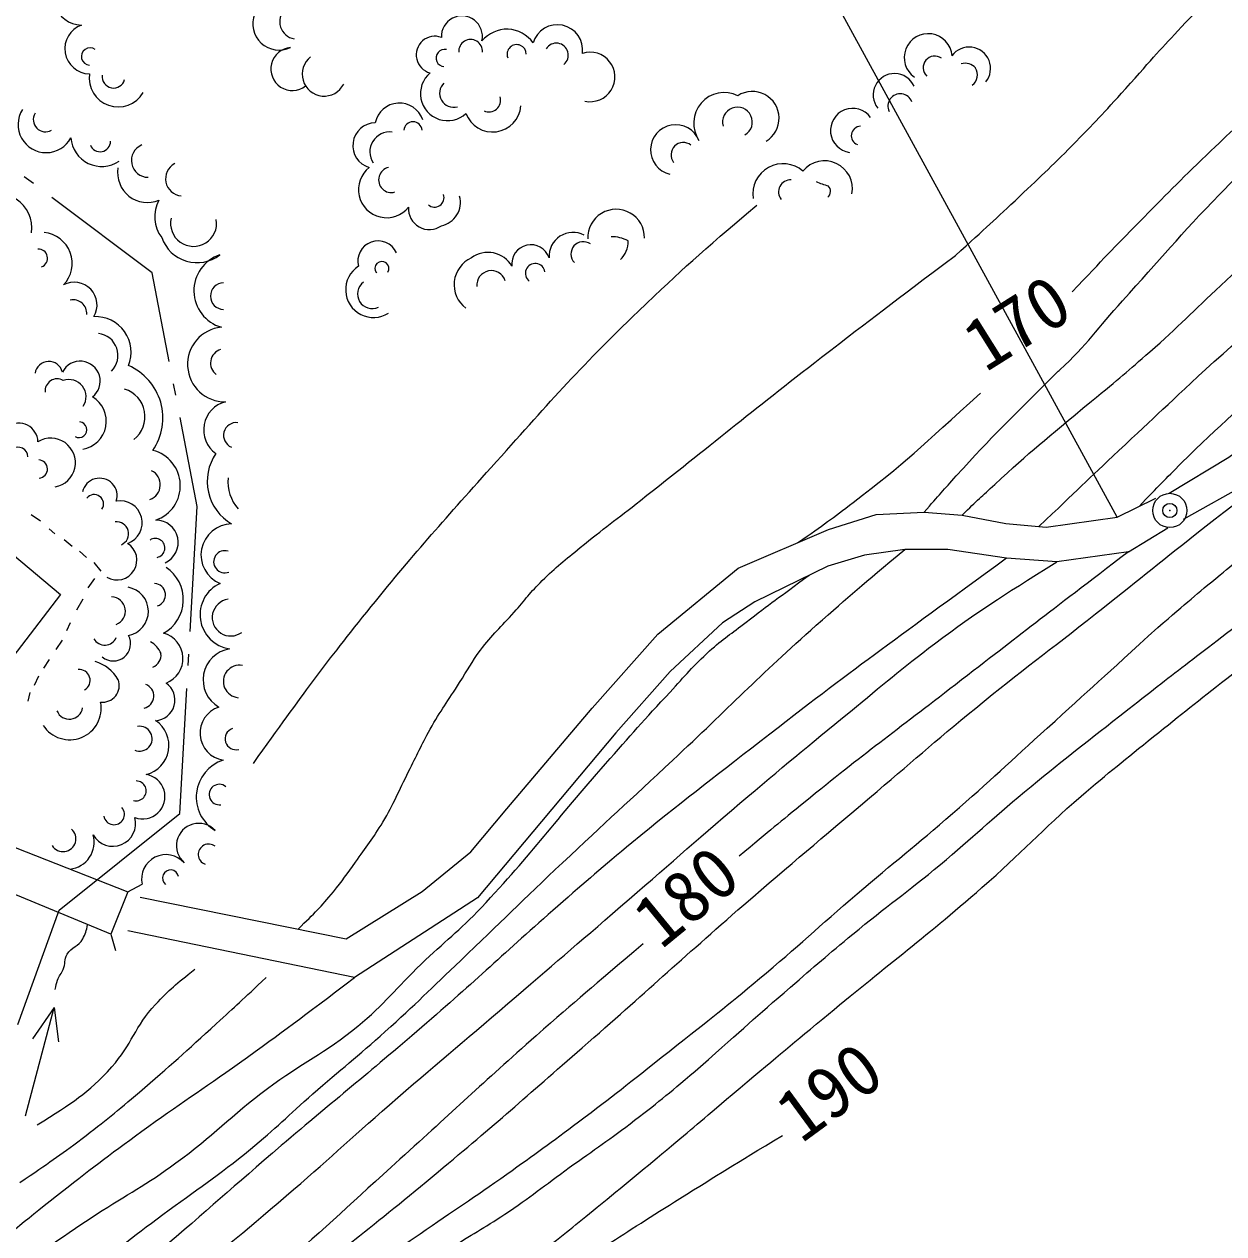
# Model space of a CAD drawing. Units: millimetres, scale not verified. Extents: x 40000 to 680000, y 20000 to 380000.
# Drawn here: x 433382 to 475372, y 239660 to 281981 of the extents above; entities that cross this region are included whole.
import ezdxf
from ezdxf.enums import TextEntityAlignment as Align

# ---------------------------------------------------------------- set-up
doc = ezdxf.new("R2010")
doc.units = ezdxf.units.MM
doc.header["$LTSCALE"] = 1000
doc.header["$PDMODE"] = 32
doc.header["$PDSIZE"] = 500
for name, color, linetype, lineweight in [('M-BGD', 7, 'Continuous', 13), ('M-BGD-HTXT', 7, 'Continuous', 13), ('M-BMK-SRVR', 3, 'Continuous', 13), ('M-STR-HTXT', 7, 'Continuous', 13), ('M-STR-STR1', 1, 'Continuous', 13)]:
    doc.layers.add(name, color=color, linetype=linetype, lineweight=lineweight)
doc.styles.add('ＭＳ ゴシック', font='')
doc.styles.get('ＭＳ ゴシック').set_extended_font_data('MS Gothic')

msp = doc.modelspace()

# ---------------------------------------------------------------- linework, layer by layer
at = {"layer": 'M-BGD'}
for p, q in [((433705, 276402), (433385, 276642)), ((438688, 269001), (438613, 269394)), ((471639, 264732), (472995, 265397)), ((433631, 264826), (433958, 264600)), ((434259, 264323), (434460, 264147)), ((472041, 263526), (473415, 264357)), ((434787, 263946), (435063, 263720)), ((435314, 263545), (435565, 263318)), ((435817, 263143), (436068, 262841)), ((435842, 262590), (435616, 262263)), ((435440, 261861), (435214, 261485)), ((434988, 261033), (434862, 260756)), ((434711, 260430), (434485, 260103)), ((439119, 259538), (439142, 259937)), ((434259, 259751), (434058, 259450)), ((433882, 259174), (433732, 258847)), ((433581, 258596), (433506, 258294)), ((438825, 254367), (439074, 258739)), ((434433, 247577), (434588, 246371))]:
    msp.add_line(p, q, dxfattribs=at)
for points in [[(473463, 265575), (475548, 266837), (476779, 267742), (477834, 268772), (479342, 270354), (480573, 271761), (481753, 273871), (483687, 277689)], [(484742, 276659), (482507, 272489), (481452, 271058), (479065, 268520), (477633, 267114), (476202, 265908), (473950, 264656)], [(438461, 270179), (437864, 273286), (434346, 275922)], [(439188, 260736), (439437, 265108), (438839, 268215)], [(453263, 258047), (455562, 260637), (458375, 262948), (461541, 264305), (463199, 264832), (464882, 264908), (466213, 264807), (467745, 264506), (469152, 264380), (471639, 264732)], [(472041, 263526), (469529, 263174), (467770, 263300), (465711, 263601), (464203, 263601), (462797, 263400), (461516, 263024), (458953, 261768), (457823, 261039), (455989, 259331), (454092, 257193)], [(437444, 251433), (444647, 249984), (447310, 251642), (449018, 253023), (450274, 254530), (453263, 258047)], [(454092, 257193), (449244, 251416), (444949, 248627), (437011, 250260)], [(433424, 243791), (434433, 247577), (433676, 246483)]]:
    msp.add_lwpolyline(points, dxfattribs=at)
msp.add_lwpolyline([(432970, 263437), (434653, 262031), (431915, 258463), (430307, 259795)], close=True, dxfattribs=at)
for centre, radius, start, end in [((435392, 282917), 966, 45.7386, 269.7634), ((442307, 281999), 924, 90.1807, 295.5693), ((442935, 282066), 608, 134.9759, 260.2089), ((435686, 281123), 880, 109.7767, 268.601), ((448704, 281552), 718, 347.7155, 182.7572), ((452044, 281076), 886, 352.2305, 163.6469), ((447757, 280907), 653, 69.339, 255.0232), ((449007, 281030), 415, 355.9144, 184.0856), ((450272, 280676), 1128, 35.1739, 140.0936), ((465023, 280810), 838, 4.5568, 235.0716), ((435689, 280849), 305, 54.6787, 265.3551), ((442770, 280414), 753, 94.9165, 307.9309), ((448101, 280797), 300, 77.7207, 265.2177), ((450621, 280930), 336, 359.4193, 201.1904), ((452008, 280897), 419, 309.1592, 148.0838), ((466460, 280433), 748, 320.8266, 143.622), ((443881, 280233), 768, 127.9115, 332.9691), ((453194, 280134), 866, 257.8167, 108.2621), ((465252, 280460), 405, 54.1807, 226.2081), ((466310, 280100), 512, 42.8561, 104.3649), ((436672, 280105), 1017, 172.2174, 329.5432), ((436512, 280145), 398, 173.1404, 344.9515), ((448200, 279553), 948, 130.2344, 312.8101), ((463846, 279506), 748, 24.1876, 218.131), ((466267, 280215), 479, 308.8774, 29.0407), ((448411, 279565), 490, 133.1216, 286.3681), ((449649, 279319), 409, 245.5222, 16.4213), ((457888, 278516), 1073, 63.8839, 214.205), ((458867, 278688), 939, 301.0087, 122.6198), ((464048, 279112), 434, 20.718, 205.4228), ((434152, 278470), 984, 147.7392, 331.8099), ((446517, 278351), 869, 19.1712, 167.9183), ((449776, 279202), 993, 200.2505, 355.5158), ((458347, 278555), 523, 300.4571, 195.5607), ((462381, 278260), 776, 36.3046, 261.5651), ((434128, 278642), 427, 148.9286, 299.6209), ((445686, 277734), 800, 91.3132, 253.6392), ((446990, 278249), 318, 3.3274, 176.6726), ((446183, 277510), 702, 83.7894, 212.908), ((456185, 277586), 879, 21.795, 256.6495), ((462662, 278081), 328, 91.8683, 249.6395), ((436095, 278083), 1079, 184.137, 304.3524), ((436041, 277885), 367, 200.9245, 0.3148), ((437725, 277213), 589, 113.0089, 269.611), ((456454, 277410), 432, 51.953, 218.047), ((437699, 276787), 1046, 171.0012, 292.4185), ((438932, 276570), 602, 117.9487, 264.6711), ((446068, 276193), 983, 128.1133, 321.2739), ((446231, 276533), 443, 101.8576, 287.1427), ((459949, 276037), 1062, 49.2911, 188.405), ((461397, 276224), 976, 349.4256, 140.6489), ((460209, 276110), 423, 87.3873, 217.5071), ((462462, 279728), 3528, 247.2909, 254.6579), ((432424, 274838), 1228, 352.7253, 120.5166), ((447748, 275914), 331, 228.5472, 18.833), ((447822, 275742), 831, 281.5076, 15.3688), ((461328, 276133), 278, 311.9144, 43.8434), ((439129, 275243), 1182, 150.7522, 218.0452), ((447567, 275529), 734, 176.1532, 304.9919), ((439311, 275014), 806, 167.2045, 9.1589), ((454104, 274514), 991, 359.1122, 182.598), ((433979, 273611), 1084, 316.0186, 84.6878), ((452596, 273854), 842, 62.7327, 183.3636), ((439432, 274941), 1305, 199.1101, 307.8812), ((445768, 273688), 710, 24.8631, 194.5815), ((451120, 273593), 670, 18.4236, 187.1849), ((452954, 273940), 432, 54.7218, 223.648), ((453965, 273438), 1106, 59.979, 91.9486), ((453688, 274356), 832, 312.7697, 2.7322), ((433877, 273794), 321, 290.6327, 93.5569), ((440647, 272653), 1324, 108.2219, 254.0637), ((449616, 273033), 965, 29.5741, 126.8893), ((445606, 272691), 972, 122.6938, 303.0435), ((445902, 273434), 244, 329.1091, 218.0436), ((449457, 272869), 1026, 114.2249, 233.3062), ((451268, 273266), 344, 8.5028, 232.9682), ((449735, 272849), 509, 18.0229, 185.582), ((435134, 272154), 798, 329.576, 118.0857), ((440367, 272467), 465, 91.0322, 268.9678), ((445567, 272545), 516, 127.0167, 294.9108), ((435098, 271862), 475, 355.3779, 102.4586), ((435879, 270504), 1247, 337.9217, 92.591), ((440410, 270077), 1309, 95.5407, 271.063), ((435892, 270389), 775, 315.2808, 83.1272), ((440406, 270123), 500, 107.1343, 233.4105), ((434246, 269692), 490, 14.0798, 171.2053), ((435344, 269493), 699, 307.6103, 152.9375), ((436235, 268199), 2003, 325.6591, 66.473), ((434538, 269148), 425, 59.8362, 186.3052), ((434946, 268947), 601, 326.3726, 108.8553), ((436605, 268248), 1007, 307.9032, 73.0452), ((435262, 268086), 994, 279.8028, 59.1812), ((440677, 267784), 1013, 103.8869, 234.6462), ((433198, 267351), 667, 1.9049, 185.7232), ((435299, 267792), 277, 241.0291, 84.0765), ((440807, 267596), 446, 83.0052, 247.3418), ((434315, 266639), 861, 280.3767, 121.5547), ((433173, 266844), 337, 359.4974, 193.183), ((437576, 265835), 1273, 289.0591, 75.7994), ((433882, 266419), 318, 274.8578, 87.8066), ((441510, 265984), 1721, 145.523, 239.7821), ((437599, 265870), 548, 289.8732, 63.3939), ((436022, 265483), 614, 342.0169, 167.2306), ((441970, 265980), 1457, 175.0907, 220.9778), ((435832, 265196), 328, 325.9078, 142.4169), ((436745, 264538), 768, 289.8023, 100.4168), ((436619, 264155), 418, 293.1437, 97.9045), ((437990, 263847), 784, 294.8703, 89.8754), ((440654, 263414), 1083, 90.5062, 247.6716), ((436634, 263230), 693, 239.3582, 57.6669), ((437973, 263655), 334, 281.4971, 123.544), ((440401, 263173), 387, 72.4104, 291.5395), ((437605, 261851), 1349, 299.0136, 56.5812), ((437926, 262013), 402, 288.3899, 86.6577), ((440742, 261317), 1204, 114.5285, 261.7317), ((436875, 261438), 856, 280.647, 80.3581), ((436432, 261446), 496, 290.3983, 88.8121), ((440610, 261221), 645, 98.2097, 306.6758), ((436202, 260695), 438, 209.568, 336.9114), ((436504, 260307), 604, 230.1067, 28.7734), ((437385, 259632), 853, 22.7797, 60.7409), ((438022, 259785), 918, 290.8327, 74.9889), ((437715, 259913), 459, 292.4606, 6.1399), ((440744, 259041), 1099, 99.1639, 239.8532), ((435468, 258335), 1403, 30.4115, 73.5506), ((440925, 258986), 571, 80.3599, 264.4508), ((435310, 259024), 382, 299.253, 95.9318), ((436124, 258847), 589, 263.5285, 19.6812), ((437487, 258478), 432, 282.3621, 69.4666), ((437940, 258333), 721, 273.2913, 55.5023), ((434975, 258049), 1104, 212.8993, 11.1386), ((434964, 258135), 470, 202.9143, 350.3763), ((440500, 257180), 961, 108.6969, 260.574), ((437426, 256983), 436, 246.5317, 99.6458), ((437409, 256743), 1042, 283.6207, 56.7122), ((440797, 256978), 382, 109.6164, 284.8665), ((440770, 254938), 1363, 108.2907, 238.9006), ((437527, 254957), 784, 249.529, 80.6082), ((437308, 255156), 347, 252.3938, 90.7523), ((440213, 255028), 358, 50.0167, 278.6988), ((436530, 254334), 362, 189.7107, 41.5713), ((436487, 254011), 794, 209.5065, 15.4524), ((439494, 253236), 783, 43.0164, 229.5875), ((434745, 253482), 450, 212.108, 48.7442), ((434889, 253361), 943, 275.9387, 15.9183), ((439840, 252932), 364, 51.6609, 249.8415), ((438346, 252069), 857, 41.7398, 191.8556), ((438507, 252109), 283, 10.8735, 231.9856)]:
    msp.add_arc(centre, radius, start, end, dxfattribs=at)
for points, knots in [([(472105, 279912), (473016, 280946), (473266, 281220), (474034, 282036), (475072, 283137), (475695, 283713), (476773, 284774), (477385, 285378), (477740, 285706), (478355, 286307), (478986, 286922), (479315, 287292), (479963, 287889), (480925, 288775), (481484, 289252), (482500, 290075), (483506, 290890), (483857, 291147), (485138, 292084)], [0, 0, 0, 0, 1, 1, 1, 2, 2, 2, 3, 3, 3, 4, 4, 4, 5, 5, 5, 6, 6, 6, 6]), ([(475036, 270178), (476775, 271697), (477232, 272092), (478606, 273355), (479797, 274449), (480434, 275095), (481621, 276193), (482798, 277283), (483468, 277883), (484660, 278957), (486174, 280319), (487024, 281079), (488554, 282423), (489892, 283598), (490318, 283967), (491995, 285412)], [0, 0, 0, 0, 1, 1, 1, 2, 2, 2, 3, 3, 3, 4, 4, 4, 5, 5, 5, 5]), ([(465977, 273888), (467069, 274877), (467355, 275133), (468219, 275952), (469001, 276693), (469444, 277104), (470199, 277873), (470963, 278650), (471205, 278919), (472105, 279912)], [0, 0, 0, 0, 1, 1, 1, 2, 2, 2, 3, 3, 3, 3]), ([(469510, 269779), (469572, 269831), (469588, 269848), (469637, 269893), (470580, 270746), (470969, 271362), (471824, 272302), (473150, 273758), (473851, 274613), (475223, 276025), (476167, 276998), (476718, 277521), (477720, 278434), (478437, 279087), (478676, 279299), (479582, 280074)], [0, 0, 0, 0, 1, 1, 1, 2, 2, 2, 3, 3, 3, 4, 4, 4, 5, 5, 5, 5]), ([(470066, 272612), (471193, 273808), (471486, 274119), (472415, 275065), (473322, 275988), (473833, 276503), (474765, 277400), (475642, 278244), (475932, 278511), (477040, 279528)], [0, 0, 0, 0, 1, 1, 1, 2, 2, 2, 3, 3, 3, 3]), ([(441406, 256119), (443247, 258687), (443758, 259398), (445377, 261414), (447010, 263446), (447990, 264532), (449731, 266473), (451691, 268659), (452762, 269915), (454885, 271943), (456454, 273441), (457012, 273942), (459023, 275646)], [0, 0, 0, 0, 1, 1, 1, 2, 2, 2, 3, 3, 3, 4, 4, 4, 4]), ([(470736, 268789), (471734, 269605), (472000, 269830), (472788, 270523), (473784, 271400), (474300, 271937), (475270, 272843), (476348, 273848), (476686, 274162), (478033, 275414)], [0, 0, 0, 0, 1, 1, 1, 2, 2, 2, 3, 3, 3, 3]), ([(442967, 250322), (443572, 250910), (443762, 251080), (444206, 251624), (444524, 252014), (444682, 252248), (444974, 252658), (445359, 253200), (445594, 253492), (445935, 254062), (446332, 254728), (446487, 255140), (446839, 255831), (447134, 256409), (447276, 256746), (447593, 257313), (447960, 257971), (448218, 258310), (448623, 258946), (448905, 259389), (449039, 259654), (449351, 260076), (449764, 260635), (450071, 260887), (450532, 261407), (450915, 261839), (451100, 262109), (451512, 262513), (452003, 262995), (452308, 263234), (452843, 263668), (453655, 264327), (454130, 264671), (454952, 265317), (457433, 267268), (458793, 268399), (461291, 270327), (463112, 271731), (463696, 272176), (465977, 273888)], [0, 0, 0, 0, 1, 1, 1, 2, 2, 2, 3, 3, 3, 4, 4, 4, 5, 5, 5, 6, 6, 6, 7, 7, 7, 8, 8, 8, 9, 9, 9, 10, 10, 10, 11, 11, 11, 12, 12, 12, 13, 13, 13, 13]), ([(472404, 265107), (473107, 265850), (473305, 266044), (473895, 266632), (475253, 267989), (476095, 268664), (477500, 269972), (479198, 271552), (479729, 272053), (481835, 274033)], [0, 0, 0, 0, 1, 1, 1, 2, 2, 2, 3, 3, 3, 3]), ([(437091, 233485), (439473, 235235), (440093, 235697), (441989, 237153), (444315, 238939), (445611, 239951), (447867, 241825), (449869, 243488), (450957, 244459), (452916, 246171), (455137, 248110), (456345, 249237), (458573, 251169), (460276, 252646), (461249, 253453), (462969, 254912), (464420, 256142), (465216, 256851), (466689, 258056), (468302, 259375), (469251, 260058), (470885, 261351), (472274, 262449), (473041, 263077), (474432, 264173), (476226, 265588), (477266, 266337), (479045, 267771), (480916, 269279), (481510, 269788), (483768, 271715)], [0, 0, 0, 0, 1, 1, 1, 2, 2, 2, 3, 3, 3, 4, 4, 4, 5, 5, 5, 6, 6, 6, 7, 7, 7, 8, 8, 8, 9, 9, 9, 10, 10, 10, 10]), ([(468901, 264402), (470256, 265699), (470601, 266027), (471697, 267061), (472995, 268285), (473408, 268668), (475036, 270178)], [0, 0, 0, 0, 1, 1, 1, 2, 2, 2, 2]), ([(464882, 264908), (465414, 265524), (465563, 265683), (466008, 266174), (467325, 267630), (467802, 268070), (469510, 269779)], [0, 0, 0, 0, 1, 1, 1, 2, 2, 2, 2]), ([(460465, 263844), (461402, 264487), (461655, 264686), (462400, 265249), (464227, 266630), (464783, 267199), (466850, 269069)], [0, 0, 0, 0, 1, 1, 1, 2, 2, 2, 2]), ([(466213, 264807), (466753, 265330), (466903, 265464), (467352, 265878), (468633, 267061), (469090, 267413), (470736, 268789)], [0, 0, 0, 0, 1, 1, 1, 2, 2, 2, 2]), ([(473063, 260872), (474115, 261773), (474385, 262008), (475246, 262719), (475860, 263225), (476205, 263508), (476827, 264004), (477519, 264556), (477915, 264853), (478615, 265393), (479225, 265864), (479564, 266130), (480181, 266590), (481141, 267305), (481465, 267522), (482679, 268364)], [0, 0, 0, 0, 1, 1, 1, 2, 2, 2, 3, 3, 3, 4, 4, 4, 5, 5, 5, 5]), ([(433086, 236942), (434174, 237524), (434485, 237704), (435347, 238248), (436525, 238990), (437114, 239510), (438236, 240333), (439440, 241217), (440145, 241674), (441301, 242619), (442183, 243341), (442628, 243803), (443486, 244553), (444471, 245414), (445049, 245866), (446023, 246739), (447078, 247684), (447634, 248251), (448661, 249226), (450060, 250554), (450823, 251320), (452228, 252642), (453726, 254052), (454582, 254823), (456084, 256228), (458051, 258068), (459089, 259169), (461108, 260950), (462302, 262003), (462698, 262350), (464203, 263601)], [0, 0, 0, 0, 1, 1, 1, 2, 2, 2, 3, 3, 3, 4, 4, 4, 5, 5, 5, 6, 6, 6, 7, 7, 7, 8, 8, 8, 9, 9, 9, 10, 10, 10, 10]), ([(467770, 263300), (463589, 260249), (462481, 259470), (459174, 256906), (457397, 255527), (456391, 254766), (454653, 253339), (453625, 252495), (453066, 252003), (452065, 251128), (450190, 249488), (449187, 248516), (447301, 246888), (445398, 245246), (444290, 244375), (442378, 242744), (440700, 241313), (439794, 240472), (438107, 239051), (436609, 237789), (436122, 237390), (434239, 235861)], [0, 0, 0, 0, 1, 1, 1, 2, 2, 2, 3, 3, 3, 4, 4, 4, 5, 5, 5, 6, 6, 6, 7, 7, 7, 7]), ([(472041, 263526), (469086, 261267), (468339, 260697), (465976, 258870), (463917, 257277), (462733, 256423), (460716, 254777), (459810, 254038), (459515, 253800), (458412, 252867)], [0, 0, 0, 0, 1, 1, 1, 2, 2, 2, 3, 3, 3, 3]), ([(435193, 235082), (436831, 236329), (437257, 236658), (438559, 237694), (440141, 238953), (441017, 239671), (442554, 240985), (443985, 242210), (444749, 242940), (446171, 244175), (447779, 245572), (448699, 246331), (450316, 247717), (451858, 249040), (452721, 249781), (454260, 251109), (455893, 252518), (456789, 253329), (458435, 254724), (459934, 255994), (460783, 256695), (462304, 257939), (463447, 258874), (464070, 259420), (465251, 260307), (466860, 261514), (467462, 261870), (469529, 263174)], [0, 0, 0, 0, 1, 1, 1, 2, 2, 2, 3, 3, 3, 4, 4, 4, 5, 5, 5, 6, 6, 6, 7, 7, 7, 8, 8, 8, 9, 9, 9, 9]), ([(432161, 237783), (433969, 239037), (434436, 239367), (435919, 240345), (436997, 241056), (437656, 241373), (438695, 242139), (439994, 243095), (440608, 243776), (441898, 244744), (443098, 245643), (443898, 245973), (445058, 246922), (445999, 247690), (446404, 248257), (447279, 249099), (448092, 249883), (448612, 250256), (449385, 251079), (451162, 252969), (452015, 254157), (453731, 256103), (454604, 257093), (455089, 257651), (455992, 258615), (456523, 259183), (456793, 259530), (457370, 260052), (457842, 260478), (458148, 260668), (458651, 261057), (459502, 261713), (459784, 261914), (460857, 262701)], [0, 0, 0, 0, 1, 1, 1, 2, 2, 2, 3, 3, 3, 4, 4, 4, 5, 5, 5, 6, 6, 6, 7, 7, 7, 8, 8, 8, 9, 9, 9, 10, 10, 10, 11, 11, 11, 11]), ([(457060, 245517), (458575, 246868), (458962, 247219), (460201, 248287), (461050, 249018), (461523, 249432), (462387, 250146), (463566, 251119), (464276, 251603), (465451, 252582), (466617, 253553), (467222, 254153), (468391, 255119), (469677, 256182), (470420, 256750), (471732, 257782), (473552, 259214), (474142, 259657), (476429, 261399)], [0, 0, 0, 0, 1, 1, 1, 2, 2, 2, 3, 3, 3, 4, 4, 4, 5, 5, 5, 6, 6, 6, 6]), ([(458165, 244537), (459703, 245827), (460093, 246151), (461332, 247181), (463502, 248986), (464782, 249921), (466908, 251778), (468295, 252989), (468982, 253766), (470375, 254969), (471346, 255807), (471914, 256248), (472912, 257054), (473907, 257856), (474465, 258304), (475474, 259088), (476630, 259987), (477009, 260266), (478464, 261349)], [0, 0, 0, 0, 1, 1, 1, 2, 2, 2, 3, 3, 3, 4, 4, 4, 5, 5, 5, 6, 6, 6, 6]), ([(455954, 246044), (457495, 247251), (457901, 247573), (459121, 248588), (460479, 249718), (461195, 250404), (462538, 251552), (463834, 252661), (464592, 253246), (465879, 254366), (467194, 255510), (467901, 256185), (469194, 257355), (470709, 258725), (471182, 259157), (473063, 260872)], [0, 0, 0, 0, 1, 1, 1, 2, 2, 2, 3, 3, 3, 4, 4, 4, 5, 5, 5, 5]), ([(434467, 248209), (434495, 248360), (434507, 248412), (434551, 248536), (434608, 248691), (434685, 248757), (434748, 248910), (434829, 249109), (434781, 249256), (434888, 249443), (435036, 249700), (435288, 249715), (435430, 249975), (435530, 250160), (435561, 250259), (435602, 250484)], [0, 0, 0, 0, 1, 1, 1, 2, 2, 2, 3, 3, 3, 4, 4, 4, 5, 5, 5, 5]), ([(455046, 249802), (453223, 248263), (452752, 247858), (451303, 246587), (449412, 244929), (448398, 243950), (446530, 242266), (444887, 240786), (443998, 239920), (442316, 238484), (441080, 237430), (440421, 236792), (439100, 235847), (438109, 235137), (437747, 234901), (436488, 234138)], [0, 0, 0, 0, 1, 1, 1, 2, 2, 2, 3, 3, 3, 4, 4, 4, 5, 5, 5, 5]), ([(433840, 243471), (435086, 244264), (435587, 244543), (436453, 245504), (437149, 246275), (437264, 246927), (437978, 247682), (438474, 248207), (438690, 248402), (439357, 248916)], [0, 0, 0, 0, 1, 1, 1, 2, 2, 2, 3, 3, 3, 3]), ([(431435, 238466), (432901, 239698), (433290, 240026), (434510, 240986), (435661, 241891), (436315, 242388), (437499, 243249), (438817, 244207), (439592, 244691), (440916, 245640), (442509, 246783), (443012, 247167), (444949, 248627)], [0, 0, 0, 0, 1, 1, 1, 2, 2, 2, 3, 3, 3, 4, 4, 4, 4]), ([(433229, 241455), (434284, 242168), (434577, 242364), (435407, 242993), (436211, 243601), (436647, 243961), (437414, 244616), (438484, 245528), (439066, 246059), (440104, 247007), (440793, 247636), (441013, 247838), (441855, 248630)], [0, 0, 0, 0, 1, 1, 1, 2, 2, 2, 3, 3, 3, 4, 4, 4, 4]), ([(437868, 232881), (439864, 234391), (440376, 234787), (442013, 235971), (443096, 236754), (443709, 237184), (444801, 237955), (445750, 238626), (446283, 239001), (447238, 239663), (448420, 240485), (449104, 240914), (450277, 241748), (451267, 242452), (451817, 242854), (452789, 243582), (454043, 244521), (454438, 244840), (455954, 246044)], [0, 0, 0, 0, 1, 1, 1, 2, 2, 2, 3, 3, 3, 4, 4, 4, 5, 5, 5, 6, 6, 6, 6]), ([(438646, 232052), (439618, 232661), (439893, 232832), (440656, 233383), (441404, 233924), (441783, 234278), (442515, 234840), (443371, 235498), (443854, 235861), (444726, 236498), (445435, 237018), (445852, 237282), (446559, 237805), (447246, 238312), (447591, 238649), (448293, 239136), (449017, 239639), (449471, 239848), (450202, 240342), (451105, 240951), (451580, 241336), (452463, 241975), (453356, 242621), (453873, 242961), (454749, 243632), (455673, 244341), (455969, 244594), (457060, 245517)], [0, 0, 0, 0, 1, 1, 1, 2, 2, 2, 3, 3, 3, 4, 4, 4, 5, 5, 5, 6, 6, 6, 7, 7, 7, 8, 8, 8, 9, 9, 9, 9]), ([(439048, 231449), (440203, 232033), (440514, 232193), (441435, 232705), (442492, 233293), (443057, 233671), (444098, 234288), (444911, 234770), (445382, 235014), (446182, 235519), (446998, 236032), (447429, 236358), (448242, 236875), (448815, 237239), (449159, 237404), (449724, 237779), (450428, 238246), (450807, 238530), (451483, 239035), (452266, 239621), (452682, 239978), (453442, 240593), (454401, 241369), (454932, 241811), (455879, 242603), (456776, 243353), (457059, 243593), (458165, 244537)], [0, 0, 0, 0, 1, 1, 1, 2, 2, 2, 3, 3, 3, 4, 4, 4, 5, 5, 5, 6, 6, 6, 7, 7, 7, 8, 8, 8, 9, 9, 9, 9]), ([(439375, 230294), (439561, 230337), (439621, 230366), (439777, 230419), (441165, 230890), (441740, 231592), (442992, 232353), (444532, 233290), (445390, 233823), (446911, 234790), (448622, 235878), (449556, 236525), (451257, 237629), (453234, 238911), (454333, 239644), (456331, 240894), (457728, 241768), (458176, 242045), (459923, 243105)], [0, 0, 0, 0, 1, 1, 1, 2, 2, 2, 3, 3, 3, 4, 4, 4, 5, 5, 5, 6, 6, 6, 6])]:
    msp.add_open_spline(points, degree=3, knots=knots, dxfattribs=at)
at = {"layer": 'M-BGD-HTXT'}
for p, q in [((434605, 250985), (438825, 254367)), ((433155, 246986), (434605, 250985))]:
    msp.add_line(p, q, dxfattribs=at)
at = {"layer": 'M-BMK-SRVR'}
msp.add_circle((473482, 264967), 600, dxfattribs=at)
msp.add_point((473482, 264967), dxfattribs=at)
at = {"layer": 'M-STR-HTXT'}
msp.add_line((471639, 264732), (448425, 307185), dxfattribs=at)
at = {"layer": 'M-STR-STR1'}
for p, q in [((437005, 251627), (437507, 251893)), ((436414, 250149), (436576, 249573))]:
    msp.add_line(p, q, dxfattribs=at)
msp.add_lwpolyline([(433067, 253179), (437005, 251627), (436414, 250149), (432616, 251716)], close=True, dxfattribs=at)

# ---------------------------------------------------------------- texts
at = {"layer": 'M-BGD', "style": 'ＭＳ ゴシック'}
for s, rotation, p in [('170', 32.102, (468906, 270310)), ('190', 36.228, (462421, 243462))]:
    msp.add_text(s, height=1833, rotation=rotation, dxfattribs=at).set_placement(p, align=Align.BOTTOM_CENTER)
at = {"layer": 'M-STR-HTXT', "style": 'ＭＳ ゴシック'}
msp.add_text('180', height=1833, rotation=39.367, dxfattribs=at).set_placement((457473, 250345), align=Align.BOTTOM_CENTER)

doc.saveas('drawing.dxf')
